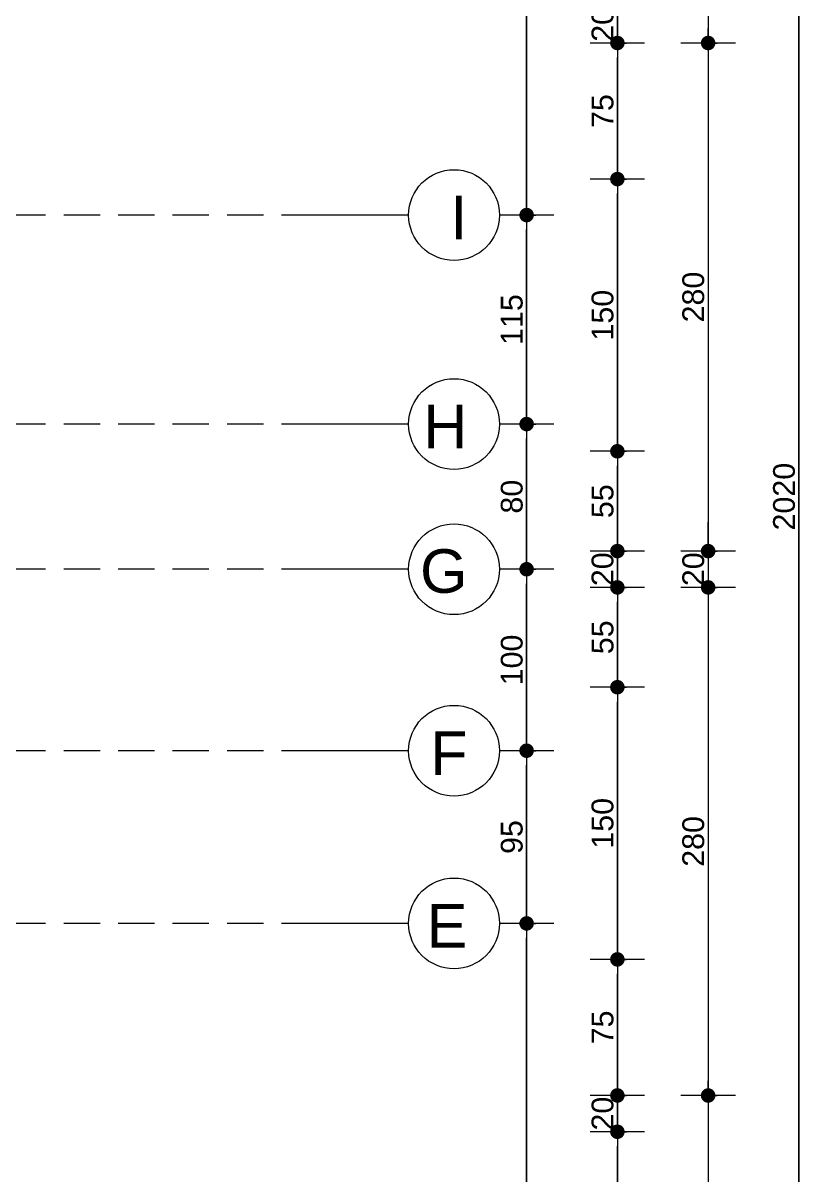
# Model space of a CAD drawing. Header units: millimetres. Extents: x 38129 to 72024, y -56282 to 16512.
# Drawn here: x 52857 to 53289, y -44474 to -43839 of the extents above; entities that cross this region are included whole.
import ezdxf

# ---------------------------------------------------------------- set-up
doc = ezdxf.new("R2010")
doc.units = ezdxf.units.MM
doc.linetypes.add('HIDDEN', pattern=[0.375, 0.25, -0.125])
doc.layers.add('AKS', color=55, linetype='HIDDEN', lineweight=0)
doc.layers.add('DIŞÖLÇÜ', color=37, linetype='Continuous', lineweight=0)
doc.styles.add('icdisolcu_yazi', font='arial.ttf')
doc.styles.get("Standard").update_dxf_attribs({"font": 'arial.ttf'})
doc.dimstyles.new('İç Ölçü', dxfattribs={"dimtxt": 12, "dimasz": 8, "dimexe": 5, "dimexo": 0, "dimgap": 2, "dimtad": 1, "dimdec": 0, "dimzin": 12, "dimdsep": 46, "dimtxsty": 'icdisolcu_yazi', "dimblk": 'DOT', "dimcen": 8, "dimdle": 5, "dimclrd": 256, "dimclre": 256, "dimclrt": 7, "dimadec": 0, "dimazin": 3, "dimtfac": 1, "dimtdec": 0, "dimtix": 1, "dimtmove": 2, "dimatfit": 3, "dimldrblk": 'DOT', "dimfxl": 0, "dimtolj": 1, "dimtzin": 0, "dimlwd": -1, "dimlwe": -1, "dimarcsym": 0})

# ---------------------------------------------------------------- blocks, each defined once
blk = doc.blocks.new('_Dot')
at = {"color": 0, "lineweight": -2}
blk.add_line((-0.5, 0), (-1, 0), dxfattribs=at)
at = {"color": 0, "lineweight": 30, "const_width": 0.5}
blk.add_lwpolyline([(-0.25, 0, 1), (0.25, 0, 1)], format="xyb", close=True, dxfattribs=at)
blk = doc.blocks.new('*D1568')
at = {"layer": 'Defpoints', "color": 0, "lineweight": 120, "transparency": 16777216}
for p in [(53134.21, -44335.6), (53134.21, -44335.6), (53134.21, -44660.43)]:
    blk.add_point(p, dxfattribs=at)
at = {"layer": 'DIŞÖLÇÜ', "transparency": 16777216}
for p, q in [((53134.21, -44335.6), (53139.21, -44335.6)), ((53134.21, -44660.43), (53139.21, -44660.43))]:
    blk.add_line(p, q, dxfattribs=at)
at = {"layer": 'DIŞÖLÇÜ', "linetype": 'Continuous', "transparency": 16777216}
blk.add_line((53134.21, -44652.43), (53134.21, -44343.6), dxfattribs=at)
at = {"layer": 'DIŞÖLÇÜ', "transparency": 16777216, "xscale": 8, "yscale": 8, "zscale": 8}
for p, rotation in [((53134.21, -44335.6), 90), ((53134.21, -44660.43), 270)]:
    blk.add_blockref('_Dot', p, dxfattribs=dict(at, rotation=rotation))
at = {"layer": 'DIŞÖLÇÜ', "color": 7, "transparency": 16777216, "insert": (53126.07, -44498.01), "char_height": 12, "attachment_point": 5, "rotation": 90, "style": 'icdisolcu_yazi'}
blk.add_mtext('\\A1;325', dxfattribs=at)
blk = doc.blocks.new('*D1569')
at = {"layer": 'Defpoints', "color": 0, "lineweight": 120, "transparency": 16777216}
for p in [(53134.21, -44240.43), (53134.21, -44240.43), (53134.21, -44335.6)]:
    blk.add_point(p, dxfattribs=at)
at = {"layer": 'DIŞÖLÇÜ', "transparency": 16777216}
for p, q in [((53134.21, -44240.43), (53139.21, -44240.43)), ((53134.21, -44335.6), (53139.21, -44335.6))]:
    blk.add_line(p, q, dxfattribs=at)
at = {"layer": 'DIŞÖLÇÜ', "linetype": 'Continuous', "transparency": 16777216}
blk.add_line((53134.21, -44327.6), (53134.21, -44248.43), dxfattribs=at)
at = {"layer": 'DIŞÖLÇÜ', "transparency": 16777216, "xscale": 8, "yscale": 8, "zscale": 8}
for p, rotation in [((53134.21, -44240.43), 90), ((53134.21, -44335.6), 270)]:
    blk.add_blockref('_Dot', p, dxfattribs=dict(at, rotation=rotation))
at = {"layer": 'DIŞÖLÇÜ', "color": 7, "transparency": 16777216, "insert": (53126.08, -44288.01), "char_height": 12, "attachment_point": 5, "rotation": 90, "style": 'icdisolcu_yazi'}
blk.add_mtext('\\A1;95', dxfattribs=at)
blk = doc.blocks.new('*D1570')
at = {"layer": 'Defpoints', "color": 0, "lineweight": 120, "transparency": 16777216}
for p in [(53134.21, -44140.43), (53134.21, -44140.43), (53134.21, -44240.43)]:
    blk.add_point(p, dxfattribs=at)
at = {"layer": 'DIŞÖLÇÜ', "transparency": 16777216}
for p, q in [((53134.21, -44140.43), (53139.21, -44140.43)), ((53134.21, -44240.43), (53139.21, -44240.43))]:
    blk.add_line(p, q, dxfattribs=at)
at = {"layer": 'DIŞÖLÇÜ', "linetype": 'Continuous', "transparency": 16777216}
blk.add_line((53134.21, -44232.43), (53134.21, -44148.43), dxfattribs=at)
at = {"layer": 'DIŞÖLÇÜ', "transparency": 16777216, "xscale": 8, "yscale": 8, "zscale": 8}
for p, rotation in [((53134.21, -44140.43), 90), ((53134.21, -44240.43), 270)]:
    blk.add_blockref('_Dot', p, dxfattribs=dict(at, rotation=rotation))
at = {"layer": 'DIŞÖLÇÜ', "color": 7, "transparency": 16777216, "insert": (53126.08, -44190.43), "char_height": 12, "attachment_point": 5, "rotation": 90, "style": 'icdisolcu_yazi'}
blk.add_mtext('\\A1;100', dxfattribs=at)
blk = doc.blocks.new('*D1571')
at = {"layer": 'Defpoints', "color": 0, "lineweight": 120, "transparency": 16777216}
for p in [(53134.21, -44060.43), (53134.21, -44060.43), (53134.21, -44140.43)]:
    blk.add_point(p, dxfattribs=at)
at = {"layer": 'DIŞÖLÇÜ', "transparency": 16777216}
for p, q in [((53134.21, -44060.43), (53139.21, -44060.43)), ((53134.21, -44140.43), (53139.21, -44140.43))]:
    blk.add_line(p, q, dxfattribs=at)
at = {"layer": 'DIŞÖLÇÜ', "linetype": 'Continuous', "transparency": 16777216}
blk.add_line((53134.21, -44132.43), (53134.21, -44068.43), dxfattribs=at)
at = {"layer": 'DIŞÖLÇÜ', "transparency": 16777216, "xscale": 8, "yscale": 8, "zscale": 8}
for p, rotation in [((53134.21, -44060.43), 90), ((53134.21, -44140.43), 270)]:
    blk.add_blockref('_Dot', p, dxfattribs=dict(at, rotation=rotation))
at = {"layer": 'DIŞÖLÇÜ', "color": 7, "transparency": 16777216, "insert": (53126.08, -44100.43), "char_height": 12, "attachment_point": 5, "rotation": 90, "style": 'icdisolcu_yazi'}
blk.add_mtext('\\A1;80', dxfattribs=at)
blk = doc.blocks.new('*D1572')
at = {"layer": 'Defpoints', "color": 0, "lineweight": 120, "transparency": 16777216}
for p in [(53134.21, -43945.25), (53134.21, -43945.25), (53134.21, -44060.43)]:
    blk.add_point(p, dxfattribs=at)
at = {"layer": 'DIŞÖLÇÜ', "transparency": 16777216}
for p, q in [((53134.21, -43945.25), (53139.21, -43945.25)), ((53134.21, -44060.43), (53139.21, -44060.43))]:
    blk.add_line(p, q, dxfattribs=at)
at = {"layer": 'DIŞÖLÇÜ', "linetype": 'Continuous', "transparency": 16777216}
blk.add_line((53134.21, -44052.43), (53134.21, -43953.25), dxfattribs=at)
at = {"layer": 'DIŞÖLÇÜ', "transparency": 16777216, "xscale": 8, "yscale": 8, "zscale": 8}
for p, rotation in [((53134.21, -43945.25), 90), ((53134.21, -44060.43), 270)]:
    blk.add_blockref('_Dot', p, dxfattribs=dict(at, rotation=rotation))
at = {"layer": 'DIŞÖLÇÜ', "color": 7, "transparency": 16777216, "insert": (53126.08, -44002.84), "char_height": 12, "attachment_point": 5, "rotation": 90, "style": 'icdisolcu_yazi'}
blk.add_mtext('\\A1;115', dxfattribs=at)
blk = doc.blocks.new('*D1573')
at = {"layer": 'Defpoints', "color": 0, "lineweight": 120, "transparency": 16777216}
for p in [(53134.21, -43620.43), (53134.21, -43620.43), (53134.21, -43945.25)]:
    blk.add_point(p, dxfattribs=at)
at = {"layer": 'DIŞÖLÇÜ', "transparency": 16777216}
for p, q in [((53134.21, -43620.43), (53139.21, -43620.43)), ((53134.21, -43945.25), (53139.21, -43945.25))]:
    blk.add_line(p, q, dxfattribs=at)
at = {"layer": 'DIŞÖLÇÜ', "linetype": 'Continuous', "transparency": 16777216}
blk.add_line((53134.21, -43937.25), (53134.21, -43628.43), dxfattribs=at)
at = {"layer": 'DIŞÖLÇÜ', "transparency": 16777216, "xscale": 8, "yscale": 8, "zscale": 8}
for p, rotation in [((53134.21, -43620.43), 90), ((53134.21, -43945.25), 270)]:
    blk.add_blockref('_Dot', p, dxfattribs=dict(at, rotation=rotation))
at = {"layer": 'DIŞÖLÇÜ', "color": 7, "transparency": 16777216, "insert": (53126.07, -43782.84), "char_height": 12, "attachment_point": 5, "rotation": 90, "style": 'icdisolcu_yazi'}
blk.add_mtext('\\A1;325', dxfattribs=at)
blk = doc.blocks.new('*D1685')
at = {"layer": 'Defpoints', "color": 0, "lineweight": 120, "transparency": 16777216}
for p in [(53184.21, -44450.43), (53184.21, -44450.43), (53184.21, -44740.44)]:
    blk.add_point(p, dxfattribs=at)
at = {"layer": 'DIŞÖLÇÜ', "transparency": 16777216}
for p, q in [((53184.21, -44450.43), (53189.21, -44450.43)), ((53184.21, -44740.44), (53189.21, -44740.44))]:
    blk.add_line(p, q, dxfattribs=at)
at = {"layer": 'DIŞÖLÇÜ', "linetype": 'Continuous', "transparency": 16777216}
blk.add_line((53184.21, -44732.44), (53184.21, -44458.43), dxfattribs=at)
at = {"layer": 'DIŞÖLÇÜ', "transparency": 16777216, "xscale": 8, "yscale": 8, "zscale": 8}
for p, rotation in [((53184.21, -44450.43), 90), ((53184.21, -44740.44), 270)]:
    blk.add_blockref('_Dot', p, dxfattribs=dict(at, rotation=rotation))
at = {"layer": 'DIŞÖLÇÜ', "color": 7, "transparency": 16777216, "insert": (53176.08, -44595.44), "char_height": 12, "attachment_point": 5, "rotation": 90, "style": 'icdisolcu_yazi'}
blk.add_mtext('\\A1;290', dxfattribs=at)
blk = doc.blocks.new('*D1686')
at = {"layer": 'Defpoints', "color": 0, "lineweight": 120, "transparency": 16777216}
for p in [(53184.21, -44430.43), (53184.21, -44430.43), (53184.21, -44450.43)]:
    blk.add_point(p, dxfattribs=at)
at = {"layer": 'DIŞÖLÇÜ', "linetype": 'Continuous', "transparency": 16777216}
for p, q in [((53184.21, -44422.43), (53184.21, -44414.43)), ((53184.21, -44450.43), (53184.21, -44430.43)), ((53184.21, -44458.43), (53184.21, -44466.43))]:
    blk.add_line(p, q, dxfattribs=at)
at = {"layer": 'DIŞÖLÇÜ', "transparency": 16777216}
for p, q in [((53184.21, -44430.43), (53189.21, -44430.43)), ((53184.21, -44450.43), (53189.21, -44450.43))]:
    blk.add_line(p, q, dxfattribs=at)
at = {"layer": 'DIŞÖLÇÜ', "transparency": 16777216, "xscale": 8, "yscale": 8, "zscale": 8}
for p, rotation in [((53184.21, -44430.43), 270), ((53184.21, -44450.43), 90)]:
    blk.add_blockref('_Dot', p, dxfattribs=dict(at, rotation=rotation))
at = {"layer": 'DIŞÖLÇÜ', "color": 7, "transparency": 16777216, "insert": (53176.08, -44440.43), "char_height": 12, "attachment_point": 5, "rotation": 90, "style": 'icdisolcu_yazi'}
blk.add_mtext('\\A1;20', dxfattribs=at)
blk = doc.blocks.new('*D1687')
at = {"layer": 'Defpoints', "color": 0, "lineweight": 120, "transparency": 16777216}
for p in [(53184.21, -44355.43), (53184.21, -44355.43), (53184.21, -44430.43)]:
    blk.add_point(p, dxfattribs=at)
at = {"layer": 'DIŞÖLÇÜ', "transparency": 16777216}
for p, q in [((53184.21, -44355.43), (53189.21, -44355.43)), ((53184.21, -44430.43), (53189.21, -44430.43))]:
    blk.add_line(p, q, dxfattribs=at)
at = {"layer": 'DIŞÖLÇÜ', "linetype": 'Continuous', "transparency": 16777216}
blk.add_line((53184.21, -44422.43), (53184.21, -44363.43), dxfattribs=at)
at = {"layer": 'DIŞÖLÇÜ', "transparency": 16777216, "xscale": 8, "yscale": 8, "zscale": 8}
for p, rotation in [((53184.21, -44355.43), 90), ((53184.21, -44430.43), 270)]:
    blk.add_blockref('_Dot', p, dxfattribs=dict(at, rotation=rotation))
at = {"layer": 'DIŞÖLÇÜ', "color": 7, "transparency": 16777216, "insert": (53176.1, -44392.93), "char_height": 12, "attachment_point": 5, "rotation": 90, "style": 'icdisolcu_yazi'}
blk.add_mtext('\\A1;75', dxfattribs=at)
blk = doc.blocks.new('*D1688')
at = {"layer": 'Defpoints', "color": 0, "lineweight": 120, "transparency": 16777216}
for p in [(53184.21, -44205.43), (53184.21, -44205.43), (53184.21, -44355.43)]:
    blk.add_point(p, dxfattribs=at)
at = {"layer": 'DIŞÖLÇÜ', "transparency": 16777216}
for p, q in [((53184.21, -44205.43), (53189.21, -44205.43)), ((53184.21, -44355.43), (53189.21, -44355.43))]:
    blk.add_line(p, q, dxfattribs=at)
at = {"layer": 'DIŞÖLÇÜ', "linetype": 'Continuous', "transparency": 16777216}
blk.add_line((53184.21, -44347.43), (53184.21, -44213.43), dxfattribs=at)
at = {"layer": 'DIŞÖLÇÜ', "transparency": 16777216, "xscale": 8, "yscale": 8, "zscale": 8}
for p, rotation in [((53184.21, -44205.43), 90), ((53184.21, -44355.43), 270)]:
    blk.add_blockref('_Dot', p, dxfattribs=dict(at, rotation=rotation))
at = {"layer": 'DIŞÖLÇÜ', "color": 7, "transparency": 16777216, "insert": (53176.08, -44280.43), "char_height": 12, "attachment_point": 5, "rotation": 90, "style": 'icdisolcu_yazi'}
blk.add_mtext('\\A1;150', dxfattribs=at)
blk = doc.blocks.new('*D1689')
at = {"layer": 'Defpoints', "color": 0, "lineweight": 120, "transparency": 16777216}
for p in [(53184.21, -44150.43), (53184.21, -44150.43), (53184.21, -44205.43)]:
    blk.add_point(p, dxfattribs=at)
at = {"layer": 'DIŞÖLÇÜ', "transparency": 16777216}
for p, q in [((53184.21, -44150.43), (53189.21, -44150.43)), ((53184.21, -44205.43), (53189.21, -44205.43))]:
    blk.add_line(p, q, dxfattribs=at)
at = {"layer": 'DIŞÖLÇÜ', "linetype": 'Continuous', "transparency": 16777216}
blk.add_line((53184.21, -44197.43), (53184.21, -44158.43), dxfattribs=at)
at = {"layer": 'DIŞÖLÇÜ', "transparency": 16777216, "xscale": 8, "yscale": 8, "zscale": 8}
for p, rotation in [((53184.21, -44150.43), 90), ((53184.21, -44205.43), 270)]:
    blk.add_blockref('_Dot', p, dxfattribs=dict(at, rotation=rotation))
at = {"layer": 'DIŞÖLÇÜ', "color": 7, "transparency": 16777216, "insert": (53176.1, -44177.93), "char_height": 12, "attachment_point": 5, "rotation": 90, "style": 'icdisolcu_yazi'}
blk.add_mtext('\\A1;55', dxfattribs=at)
blk = doc.blocks.new('*D1690')
at = {"layer": 'Defpoints', "color": 0, "lineweight": 120, "transparency": 16777216}
for p in [(53184.21, -44130.43), (53184.21, -44130.43), (53184.21, -44150.43)]:
    blk.add_point(p, dxfattribs=at)
at = {"layer": 'DIŞÖLÇÜ', "linetype": 'Continuous', "transparency": 16777216}
for p, q in [((53184.21, -44122.43), (53184.21, -44114.43)), ((53184.21, -44150.43), (53184.21, -44130.43)), ((53184.21, -44158.43), (53184.21, -44166.43))]:
    blk.add_line(p, q, dxfattribs=at)
at = {"layer": 'DIŞÖLÇÜ', "transparency": 16777216}
for p, q in [((53184.21, -44130.43), (53189.21, -44130.43)), ((53184.21, -44150.43), (53189.21, -44150.43))]:
    blk.add_line(p, q, dxfattribs=at)
at = {"layer": 'DIŞÖLÇÜ', "transparency": 16777216, "xscale": 8, "yscale": 8, "zscale": 8}
for p, rotation in [((53184.21, -44130.43), 270), ((53184.21, -44150.43), 90)]:
    blk.add_blockref('_Dot', p, dxfattribs=dict(at, rotation=rotation))
at = {"layer": 'DIŞÖLÇÜ', "color": 7, "transparency": 16777216, "insert": (53176.08, -44140.43), "char_height": 12, "attachment_point": 5, "rotation": 90, "style": 'icdisolcu_yazi'}
blk.add_mtext('\\A1;20', dxfattribs=at)
blk = doc.blocks.new('*D1691')
at = {"layer": 'Defpoints', "color": 0, "lineweight": 120, "transparency": 16777216}
for p in [(53184.21, -44075.42), (53184.21, -44075.42), (53184.21, -44130.43)]:
    blk.add_point(p, dxfattribs=at)
at = {"layer": 'DIŞÖLÇÜ', "transparency": 16777216}
for p, q in [((53184.21, -44075.42), (53189.21, -44075.42)), ((53184.21, -44130.43), (53189.21, -44130.43))]:
    blk.add_line(p, q, dxfattribs=at)
at = {"layer": 'DIŞÖLÇÜ', "linetype": 'Continuous', "transparency": 16777216}
blk.add_line((53184.21, -44122.43), (53184.21, -44083.42), dxfattribs=at)
at = {"layer": 'DIŞÖLÇÜ', "transparency": 16777216, "xscale": 8, "yscale": 8, "zscale": 8}
for p, rotation in [((53184.21, -44075.42), 90), ((53184.21, -44130.43), 270)]:
    blk.add_blockref('_Dot', p, dxfattribs=dict(at, rotation=rotation))
at = {"layer": 'DIŞÖLÇÜ', "color": 7, "transparency": 16777216, "insert": (53176.1, -44102.93), "char_height": 12, "attachment_point": 5, "rotation": 90, "style": 'icdisolcu_yazi'}
blk.add_mtext('\\A1;55', dxfattribs=at)
blk = doc.blocks.new('*D1692')
at = {"layer": 'Defpoints', "color": 0, "lineweight": 120, "transparency": 16777216}
for p in [(53184.21, -43925.42), (53184.21, -43925.42), (53184.21, -44075.42)]:
    blk.add_point(p, dxfattribs=at)
at = {"layer": 'DIŞÖLÇÜ', "transparency": 16777216}
for p, q in [((53184.21, -43925.42), (53189.21, -43925.42)), ((53184.21, -44075.42), (53189.21, -44075.42))]:
    blk.add_line(p, q, dxfattribs=at)
at = {"layer": 'DIŞÖLÇÜ', "linetype": 'Continuous', "transparency": 16777216}
blk.add_line((53184.21, -44067.42), (53184.21, -43933.42), dxfattribs=at)
at = {"layer": 'DIŞÖLÇÜ', "transparency": 16777216, "xscale": 8, "yscale": 8, "zscale": 8}
for p, rotation in [((53184.21, -43925.42), 90), ((53184.21, -44075.42), 270)]:
    blk.add_blockref('_Dot', p, dxfattribs=dict(at, rotation=rotation))
at = {"layer": 'DIŞÖLÇÜ', "color": 7, "transparency": 16777216, "insert": (53176.08, -44000.42), "char_height": 12, "attachment_point": 5, "rotation": 90, "style": 'icdisolcu_yazi'}
blk.add_mtext('\\A1;150', dxfattribs=at)
blk = doc.blocks.new('*D1693')
at = {"layer": 'Defpoints', "color": 0, "lineweight": 120, "transparency": 16777216}
for p in [(53184.21, -43850.43), (53184.21, -43850.43), (53184.21, -43925.42)]:
    blk.add_point(p, dxfattribs=at)
at = {"layer": 'DIŞÖLÇÜ', "transparency": 16777216}
for p, q in [((53184.21, -43850.43), (53189.21, -43850.43)), ((53184.21, -43925.42), (53189.21, -43925.42))]:
    blk.add_line(p, q, dxfattribs=at)
at = {"layer": 'DIŞÖLÇÜ', "linetype": 'Continuous', "transparency": 16777216}
blk.add_line((53184.21, -43917.42), (53184.21, -43858.43), dxfattribs=at)
at = {"layer": 'DIŞÖLÇÜ', "transparency": 16777216, "xscale": 8, "yscale": 8, "zscale": 8}
for p, rotation in [((53184.21, -43850.43), 90), ((53184.21, -43925.42), 270)]:
    blk.add_blockref('_Dot', p, dxfattribs=dict(at, rotation=rotation))
at = {"layer": 'DIŞÖLÇÜ', "color": 7, "transparency": 16777216, "insert": (53176.1, -43887.93), "char_height": 12, "attachment_point": 5, "rotation": 90, "style": 'icdisolcu_yazi'}
blk.add_mtext('\\A1;75', dxfattribs=at)
blk = doc.blocks.new('*D1694')
at = {"layer": 'Defpoints', "color": 0, "lineweight": 120, "transparency": 16777216}
for p in [(53184.21, -43830.43), (53184.21, -43830.43), (53184.21, -43850.43)]:
    blk.add_point(p, dxfattribs=at)
at = {"layer": 'DIŞÖLÇÜ', "linetype": 'Continuous', "transparency": 16777216}
for p, q in [((53184.21, -43822.43), (53184.21, -43814.43)), ((53184.21, -43850.43), (53184.21, -43830.43)), ((53184.21, -43858.43), (53184.21, -43866.43))]:
    blk.add_line(p, q, dxfattribs=at)
at = {"layer": 'DIŞÖLÇÜ', "transparency": 16777216}
for p, q in [((53184.21, -43830.43), (53189.21, -43830.43)), ((53184.21, -43850.43), (53189.21, -43850.43))]:
    blk.add_line(p, q, dxfattribs=at)
at = {"layer": 'DIŞÖLÇÜ', "transparency": 16777216, "xscale": 8, "yscale": 8, "zscale": 8}
for p, rotation in [((53184.21, -43830.43), 270), ((53184.21, -43850.43), 90)]:
    blk.add_blockref('_Dot', p, dxfattribs=dict(at, rotation=rotation))
at = {"layer": 'DIŞÖLÇÜ', "color": 7, "transparency": 16777216, "insert": (53176.08, -43840.43), "char_height": 12, "attachment_point": 5, "rotation": 90, "style": 'icdisolcu_yazi'}
blk.add_mtext('\\A1;20', dxfattribs=at)
blk = doc.blocks.new('*D1706')
at = {"layer": 'Defpoints', "color": 0, "lineweight": 120, "transparency": 16777216}
for p in [(53234.21, -43500.41), (53234.21, -43850.43), (53234.21, -43850.43)]:
    blk.add_point(p, dxfattribs=at)
at = {"layer": 'DIŞÖLÇÜ', "transparency": 16777216}
for p, q in [((53234.21, -43500.41), (53239.21, -43500.41)), ((53234.21, -43850.43), (53239.21, -43850.43))]:
    blk.add_line(p, q, dxfattribs=at)
at = {"layer": 'DIŞÖLÇÜ', "linetype": 'Continuous', "transparency": 16777216}
blk.add_line((53234.21, -43508.41), (53234.21, -43842.43), dxfattribs=at)
at = {"layer": 'DIŞÖLÇÜ', "transparency": 16777216, "xscale": 8, "yscale": 8, "zscale": 8}
for p, rotation in [((53234.21, -43500.41), 90), ((53234.21, -43850.43), 270)]:
    blk.add_blockref('_Dot', p, dxfattribs=dict(at, rotation=rotation))
at = {"layer": 'DIŞÖLÇÜ', "color": 7, "transparency": 16777216, "insert": (53226.07, -43675.42), "char_height": 12, "attachment_point": 5, "rotation": 90, "style": 'icdisolcu_yazi'}
blk.add_mtext('\\A1;350', dxfattribs=at)
blk = doc.blocks.new('*D1707')
at = {"layer": 'Defpoints', "color": 0, "lineweight": 120, "transparency": 16777216}
for p in [(53234.21, -43850.43), (53234.21, -44130.43), (53234.21, -44130.43)]:
    blk.add_point(p, dxfattribs=at)
at = {"layer": 'DIŞÖLÇÜ', "transparency": 16777216}
for p, q in [((53234.21, -43850.43), (53239.21, -43850.43)), ((53234.21, -44130.43), (53239.21, -44130.43))]:
    blk.add_line(p, q, dxfattribs=at)
at = {"layer": 'DIŞÖLÇÜ', "linetype": 'Continuous', "transparency": 16777216}
blk.add_line((53234.21, -43858.43), (53234.21, -44122.43), dxfattribs=at)
at = {"layer": 'DIŞÖLÇÜ', "transparency": 16777216, "xscale": 8, "yscale": 8, "zscale": 8}
for p, rotation in [((53234.21, -43850.43), 90), ((53234.21, -44130.43), 270)]:
    blk.add_blockref('_Dot', p, dxfattribs=dict(at, rotation=rotation))
at = {"layer": 'DIŞÖLÇÜ', "color": 7, "transparency": 16777216, "insert": (53226.08, -43990.43), "char_height": 12, "attachment_point": 5, "rotation": 90, "style": 'icdisolcu_yazi'}
blk.add_mtext('\\A1;280', dxfattribs=at)
blk = doc.blocks.new('*D1708')
at = {"layer": 'Defpoints', "color": 0, "lineweight": 120, "transparency": 16777216}
for p in [(53234.21, -44130.43), (53234.21, -44150.43), (53234.21, -44150.43)]:
    blk.add_point(p, dxfattribs=at)
at = {"layer": 'DIŞÖLÇÜ', "linetype": 'Continuous', "transparency": 16777216}
for p, q in [((53234.21, -44122.43), (53234.21, -44114.43)), ((53234.21, -44130.43), (53234.21, -44150.43)), ((53234.21, -44158.43), (53234.21, -44166.43))]:
    blk.add_line(p, q, dxfattribs=at)
at = {"layer": 'DIŞÖLÇÜ', "transparency": 16777216}
for p, q in [((53234.21, -44130.43), (53239.21, -44130.43)), ((53234.21, -44150.43), (53239.21, -44150.43))]:
    blk.add_line(p, q, dxfattribs=at)
at = {"layer": 'DIŞÖLÇÜ', "transparency": 16777216, "xscale": 8, "yscale": 8, "zscale": 8}
for p, rotation in [((53234.21, -44130.43), 270), ((53234.21, -44150.43), 90)]:
    blk.add_blockref('_Dot', p, dxfattribs=dict(at, rotation=rotation))
at = {"layer": 'DIŞÖLÇÜ', "color": 7, "transparency": 16777216, "insert": (53226.08, -44140.43), "char_height": 12, "attachment_point": 5, "rotation": 90, "style": 'icdisolcu_yazi'}
blk.add_mtext('\\A1;20', dxfattribs=at)
blk = doc.blocks.new('*D1709')
at = {"layer": 'Defpoints', "color": 0, "lineweight": 120, "transparency": 16777216}
for p in [(53234.21, -44150.43), (53234.21, -44430.43), (53234.21, -44430.43)]:
    blk.add_point(p, dxfattribs=at)
at = {"layer": 'DIŞÖLÇÜ', "transparency": 16777216}
for p, q in [((53234.21, -44150.43), (53239.21, -44150.43)), ((53234.21, -44430.43), (53239.21, -44430.43))]:
    blk.add_line(p, q, dxfattribs=at)
at = {"layer": 'DIŞÖLÇÜ', "linetype": 'Continuous', "transparency": 16777216}
blk.add_line((53234.21, -44158.43), (53234.21, -44422.43), dxfattribs=at)
at = {"layer": 'DIŞÖLÇÜ', "transparency": 16777216, "xscale": 8, "yscale": 8, "zscale": 8}
for p, rotation in [((53234.21, -44150.43), 90), ((53234.21, -44430.43), 270)]:
    blk.add_blockref('_Dot', p, dxfattribs=dict(at, rotation=rotation))
at = {"layer": 'DIŞÖLÇÜ', "color": 7, "transparency": 16777216, "insert": (53226.08, -44290.43), "char_height": 12, "attachment_point": 5, "rotation": 90, "style": 'icdisolcu_yazi'}
blk.add_mtext('\\A1;280', dxfattribs=at)
blk = doc.blocks.new('*D1710')
at = {"layer": 'Defpoints', "color": 0, "lineweight": 120, "transparency": 16777216}
for p in [(53234.21, -44430.43), (53234.21, -44780.44), (53234.21, -44780.44)]:
    blk.add_point(p, dxfattribs=at)
at = {"layer": 'DIŞÖLÇÜ', "transparency": 16777216}
for p, q in [((53234.21, -44430.43), (53239.21, -44430.43)), ((53234.21, -44780.44), (53239.21, -44780.44))]:
    blk.add_line(p, q, dxfattribs=at)
at = {"layer": 'DIŞÖLÇÜ', "linetype": 'Continuous', "transparency": 16777216}
blk.add_line((53234.21, -44438.43), (53234.21, -44772.44), dxfattribs=at)
at = {"layer": 'DIŞÖLÇÜ', "transparency": 16777216, "xscale": 8, "yscale": 8, "zscale": 8}
for p, rotation in [((53234.21, -44430.43), 90), ((53234.21, -44780.44), 270)]:
    blk.add_blockref('_Dot', p, dxfattribs=dict(at, rotation=rotation))
at = {"layer": 'DIŞÖLÇÜ', "color": 7, "transparency": 16777216, "insert": (53226.07, -44605.43), "char_height": 12, "attachment_point": 5, "rotation": 90, "style": 'icdisolcu_yazi'}
blk.add_mtext('\\A1;350', dxfattribs=at)
blk = doc.blocks.new('*D1712')
at = {"layer": 'Defpoints', "color": 0, "lineweight": 120, "transparency": 16777216}
for p in [(53284.21, -43090.4), (53284.21, -43090.4), (53284.21, -45110.44)]:
    blk.add_point(p, dxfattribs=at)
at = {"layer": 'DIŞÖLÇÜ', "transparency": 16777216}
for p, q in [((53284.21, -43090.4), (53289.21, -43090.4)), ((53284.21, -45110.44), (53289.21, -45110.44))]:
    blk.add_line(p, q, dxfattribs=at)
at = {"layer": 'DIŞÖLÇÜ', "linetype": 'Continuous', "transparency": 16777216}
blk.add_line((53284.21, -45102.44), (53284.21, -43098.4), dxfattribs=at)
at = {"layer": 'DIŞÖLÇÜ', "transparency": 16777216, "xscale": 8, "yscale": 8, "zscale": 8}
for p, rotation in [((53284.21, -43090.4), 90), ((53284.21, -45110.44), 270)]:
    blk.add_blockref('_Dot', p, dxfattribs=dict(at, rotation=rotation))
at = {"layer": 'DIŞÖLÇÜ', "color": 7, "transparency": 16777216, "insert": (53276.08, -44100.42), "char_height": 12, "attachment_point": 5, "rotation": 90, "style": 'icdisolcu_yazi'}
blk.add_mtext('\\A1;2020', dxfattribs=at)

msp = doc.modelspace()

# ---------------------------------------------------------------- linework, layer by layer
at = {"layer": 'AKS', "ltscale": 80}
for p, q in [((53019.21, -43945.25), (50939.02, -43945.25)), ((53019.21, -44060.43), (50939.02, -44060.43)), ((53019.21, -44140.43), (50939.02, -44140.43)), ((53019.21, -44240.43), (50939.02, -44240.43)), ((53019.21, -44335.6), (50939.02, -44335.6))]:
    msp.add_line(p, q, dxfattribs=at)
at = {"layer": 'DIŞÖLÇÜ'}
for p, q in [((53134.21, -43040.4), (53134.21, -45160.44)), ((53184.21, -43040.4), (53184.21, -45160.44)), ((53234.21, -43040.4), (53234.21, -45160.44)), ((53284.21, -43040.4), (53284.21, -45160.44)), ((53199.21, -43850.43), (53169.21, -43850.43)), ((53249.21, -43850.43), (53219.21, -43850.43)), ((53199.21, -43925.42), (53169.21, -43925.42)), ((53069.21, -43945.25), (53019.21, -43945.25)), ((53149.21, -43945.25), (53119.21, -43945.25)), ((53069.21, -44060.43), (53019.21, -44060.43)), ((53149.21, -44060.43), (53119.21, -44060.43)), ((53199.21, -44075.42), (53169.21, -44075.42)), ((53199.21, -44130.43), (53169.21, -44130.43)), ((53249.21, -44130.43), (53219.21, -44130.43)), ((53069.21, -44140.43), (53019.21, -44140.43)), ((53149.21, -44140.43), (53119.21, -44140.43)), ((53199.21, -44150.43), (53169.21, -44150.43)), ((53249.21, -44150.43), (53219.21, -44150.43)), ((53199.21, -44205.43), (53169.21, -44205.43)), ((53069.21, -44240.43), (53019.21, -44240.43)), ((53149.21, -44240.43), (53119.21, -44240.43)), ((53069.21, -44335.6), (53019.21, -44335.6)), ((53149.21, -44335.6), (53119.21, -44335.6)), ((53199.21, -44355.43), (53169.21, -44355.43)), ((53199.21, -44430.43), (53169.21, -44430.43)), ((53249.21, -44430.43), (53219.21, -44430.43)), ((53199.21, -44450.43), (53169.21, -44450.43))]:
    msp.add_line(p, q, dxfattribs=at)
for centre in [(53094.21, -43945.25), (53094.21, -44060.43), (53094.21, -44140.43), (53094.21, -44240.43), (53094.21, -44335.6)]:
    msp.add_circle(centre, 25, dxfattribs=at)

# ---------------------------------------------------------------- texts
at = {"layer": 'DIŞÖLÇÜ', "char_height": 24, "width": 425.6226, "attachment_point": 9, "rotation": 0}
for s, insert in [('I', (53101.58, -43958.58)), ('H', (53101.58, -44073.76)), ('G', (53101.58, -44153.76)), ('F', (53101.58, -44253.76)), ('E', (53101.58, -44348.93))]:
    msp.add_mtext(s, dxfattribs=dict(at, insert=insert))

# ---------------------------------------------------------------- dimensions: what is measured, and where the dimension line sits
at = {"layer": 'DIŞÖLÇÜ'}
for base, p1, p2, picture, middle in [((53284.21, -43090.4), (53284.21, -45110.44), (53284.21, -43090.4), '*D1712', (53276.08, -44100.42)), ((53234.21, -43850.43), (53234.21, -43500.41), (53234.21, -43850.43), '*D1706', (53226.07, -43675.42)), ((53134.21, -43620.43), (53134.21, -43945.25), (53134.21, -43620.43), '*D1573', (53126.07, -43782.84)), ((53184.21, -43830.43), (53184.21, -43850.43), (53184.21, -43830.43), '*D1694', (53176.08, -43840.43)), ((53184.21, -43850.43), (53184.21, -43925.42), (53184.21, -43850.43), '*D1693', (53176.1, -43887.93)), ((53234.21, -44130.43), (53234.21, -43850.43), (53234.21, -44130.43), '*D1707', (53226.08, -43990.43)), ((53184.21, -43925.42), (53184.21, -44075.42), (53184.21, -43925.42), '*D1692', (53176.08, -44000.42)), ((53134.21, -43945.25), (53134.21, -44060.43), (53134.21, -43945.25), '*D1572', (53126.08, -44002.84)), ((53134.21, -44060.43), (53134.21, -44140.43), (53134.21, -44060.43), '*D1571', (53126.08, -44100.43)), ((53184.21, -44075.42), (53184.21, -44130.43), (53184.21, -44075.42), '*D1691', (53176.1, -44102.93)), ((53184.21, -44130.43), (53184.21, -44150.43), (53184.21, -44130.43), '*D1690', (53176.08, -44140.43)), ((53234.21, -44150.43), (53234.21, -44130.43), (53234.21, -44150.43), '*D1708', (53226.08, -44140.43)), ((53134.21, -44140.43), (53134.21, -44240.43), (53134.21, -44140.43), '*D1570', (53126.08, -44190.43)), ((53184.21, -44150.43), (53184.21, -44205.43), (53184.21, -44150.43), '*D1689', (53176.1, -44177.93)), ((53234.21, -44430.43), (53234.21, -44150.43), (53234.21, -44430.43), '*D1709', (53226.08, -44290.43)), ((53184.21, -44205.43), (53184.21, -44355.43), (53184.21, -44205.43), '*D1688', (53176.08, -44280.43)), ((53134.21, -44240.43), (53134.21, -44335.6), (53134.21, -44240.43), '*D1569', (53126.08, -44288.01)), ((53134.21, -44335.6), (53134.21, -44660.43), (53134.21, -44335.6), '*D1568', (53126.07, -44498.01)), ((53184.21, -44355.43), (53184.21, -44430.43), (53184.21, -44355.43), '*D1687', (53176.1, -44392.93)), ((53184.21, -44430.43), (53184.21, -44450.43), (53184.21, -44430.43), '*D1686', (53176.08, -44440.43)), ((53234.21, -44780.44), (53234.21, -44430.43), (53234.21, -44780.44), '*D1710', (53226.07, -44605.43)), ((53184.21, -44450.43), (53184.21, -44740.44), (53184.21, -44450.43), '*D1685', (53176.08, -44595.44))]:
    dim = msp.add_linear_dim(base=base, p1=p1, p2=p2, angle=90, dimstyle='İç Ölçü', dxfattribs=at)
    dim.commit()
    dim.dimension.update_dxf_attribs({"geometry": picture, "text_midpoint": middle})

doc.saveas('drawing.dxf')
